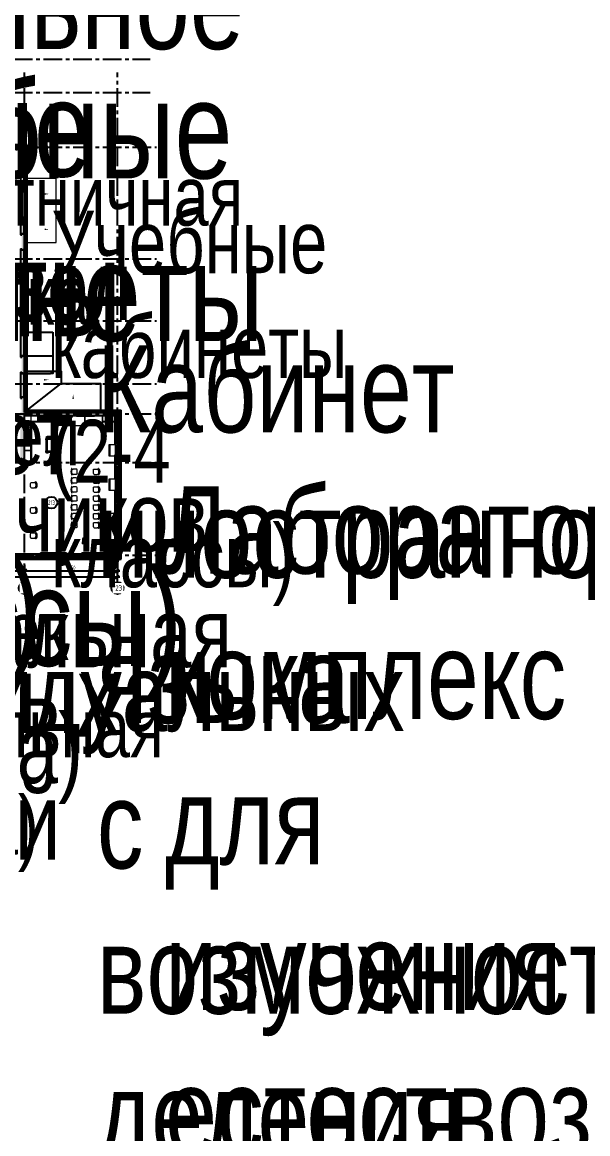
# Model space of a CAD drawing. Header units: millimetres. Extents: x -106726 to 8952771, y -150083 to 686385.
# Drawn here: x 62000 to 100092, y 81052 to 155883 of the extents above; entities that cross this region are included whole.
import ezdxf
from ezdxf.enums import TextEntityAlignment as Align

# ---------------------------------------------------------------- set-up
doc = ezdxf.new("R2018")
doc.units = ezdxf.units.MM
doc.linetypes.add('CENTER', pattern=[2, 1.25, -0.25, 0.25, -0.25])
doc.layers.get('Defpoints').update_dxf_attribs({"color": 8})
doc.layers.add('АР_Названия помещений', color=124, linetype='Continuous', lineweight=5, plot=False)
for name, color, linetype, lineweight in [('АР_Номер помещения', 1, 'Continuous', 25), ('ТХ_мебель передв', 250, 'Continuous', 13), ('ТХ_обор_комп принт', 30, 'Continuous', 13)]:
    doc.layers.add(name, color=color, linetype=linetype, lineweight=lineweight)
doc.styles.add('ISOCPEUR', font='isocpeur.ttf', dxfattribs={"width": 0.7})
doc.styles.get("Standard").update_dxf_attribs({"font": 'arial.ttf'})
doc.styles.add('ГОСТ 2.304', font='isocpeur.ttf', dxfattribs={"width": 0.7})
doc.dimstyles.new('СПДС', dxfattribs={"dimscale": 100, "dimtxt": 2.5, "dimasz": 2.5, "dimexe": 1.5, "dimexo": 0, "dimgap": 1, "dimtad": 1, "dimdec": 0, "dimrnd": 1, "dimtxsty": 'ГОСТ 2.304', "dimblk": 'OBLIQUE', "dimcen": 2.5, "dimdle": 1.5, "dimadec": 0, "dimazin": 2, "dimtfac": 0.75, "dimtdec": 0, "dimtmove": 1, "dimatfit": 3, "dimfxl": 1, "dimtolj": 1, "dimarcsym": 1})
pattern_1 = [(45, (-951587.81, 229999.9), (-123.743687, 123.743687), []), (45, (-951464.07, 229999.9), (-123.743687, 123.743687), [218.75, -43.75, 0, -43.75])]

# ---------------------------------------------------------------- blocks, each defined once
blk = doc.blocks.new('*U324')
h = blk.add_hatch(color=8)
h.dxf.hatch_style = 1
h.paths.add_polyline_path([(-1670, -210), (70, -210), (70, -140), (0, -140), (0, 220), (-1600, 220), (-1600, -140), (-1670, -140)])
at = {"color": 8, "lineweight": 30}
for p, q in [((-1600, -140), (-1600, 220)), ((0, -140), (0, 220))]:
    blk.add_line(p, q, dxfattribs=at)
at = {"color": 8}
for p, q in [((0, 220), (-1600, 220)), ((-1600, 70), (0, 70)), ((-1600, 0), (0, 0)), ((-1530, 0), (-1530, 70)), ((-1530, 35), (-70, 35)), ((-70, 0), (-70, 70)), ((-1670, -210), (-1670, -140)), ((-1670, -140), (-1600, -140)), ((-1670, -210), (70, -210)), ((0, -140), (70, -140)), ((70, -210), (70, -140))]:
    blk.add_line(p, q, dxfattribs=at)
blk = doc.blocks.new('*U586')
h = blk.add_hatch(color=8)
h.dxf.hatch_style = 1
h.paths.add_polyline_path([(-1380, -210), (70, -210), (70, -140), (0, -140), (0, 220), (-1310, 220), (-1310, -140), (-1380, -140)])
at = {"color": 8, "lineweight": 30}
for p, q in [((-1310, -140), (-1310, 220)), ((0, -140), (0, 220))]:
    blk.add_line(p, q, dxfattribs=at)
at = {"color": 8}
for p, q in [((0, 220), (-1310, 220)), ((-1310, 70), (0, 70)), ((-1310, 0), (0, 0)), ((-1240, 0), (-1240, 70)), ((-1240, 35), (-70, 35)), ((-70, 0), (-70, 70)), ((-1380, -210), (-1380, -140)), ((-1380, -140), (-1310, -140)), ((-1380, -210), (70, -210)), ((0, -140), (70, -140)), ((70, -210), (70, -140))]:
    blk.add_line(p, q, dxfattribs=at)
blk = doc.blocks.new('*U588')
h = blk.add_hatch(color=8)
h.dxf.hatch_style = 1
h.paths.add_polyline_path([(-1170, -210), (70, -210), (70, -140), (0, -140), (0, 220), (-1100, 220), (-1100, -140), (-1170, -140)])
at = {"color": 8, "lineweight": 30}
for p, q in [((-1100, -140), (-1100, 220)), ((0, -140), (0, 220))]:
    blk.add_line(p, q, dxfattribs=at)
at = {"color": 8}
for p, q in [((0, 220), (-1100, 220)), ((-1100, 70), (0, 70)), ((-1100, 0), (0, 0)), ((-1030, 0), (-1030, 70)), ((-1030, 35), (-70, 35)), ((-70, 0), (-70, 70)), ((-1170, -210), (-1170, -140)), ((-1170, -140), (-1100, -140)), ((-1170, -210), (70, -210)), ((0, -140), (70, -140)), ((70, -210), (70, -140))]:
    blk.add_line(p, q, dxfattribs=at)
blk = doc.blocks.new('_Oblique')
at = {"color": 8, "linetype": 'ByBlock', "lineweight": -2}
blk.add_line((-0.5, -0.5), (0.5, 0.5), dxfattribs=at)
blk = doc.blocks.new('*D1018')
at = {"color": 8, "lineweight": -2, "ltscale": 100, "transparency": 16777216}
for p, q in [((55515, 119364), (55515, 118791)), ((62165, 119364), (62165, 118791)), ((55365, 118941), (62315, 118941))]:
    blk.add_line(p, q, dxfattribs=at)
at = {"layer": 'Defpoints', "color": 0, "ltscale": 100, "transparency": 16777216}
for p in [(55515, 119364), (62165, 119364), (62165, 118941)]:
    blk.add_point(p, dxfattribs=at)
at = {"color": 8, "lineweight": -2, "ltscale": 100, "transparency": 16777216, "xscale": 250, "yscale": 250, "zscale": 250, "rotation": 180}
blk.add_blockref('_Oblique', (55515, 118941), dxfattribs=at)
at = {"color": 8, "lineweight": -2, "ltscale": 100, "transparency": 16777216, "xscale": 250, "yscale": 250, "zscale": 250}
blk.add_blockref('_Oblique', (62165, 118941), dxfattribs=at)
at = {"color": 8, "ltscale": 100, "transparency": 16777216, "insert": (58840, 119166), "char_height": 250, "attachment_point": 5, "style": 'ГОСТ 2.304'}
blk.add_mtext('\\A1;6650', dxfattribs=at)
blk = doc.blocks.new('*D1019')
at = {"color": 8, "lineweight": -2, "ltscale": 100, "transparency": 16777216}
for p, q in [((62165, 119364), (62165, 118791)), ((68415, 119603), (68415, 118791)), ((62015, 118941), (68565, 118941))]:
    blk.add_line(p, q, dxfattribs=at)
at = {"layer": 'Defpoints', "color": 0, "ltscale": 100, "transparency": 16777216}
for p in [(62165, 119364), (68415, 119603), (68415, 118941)]:
    blk.add_point(p, dxfattribs=at)
at = {"color": 8, "lineweight": -2, "ltscale": 100, "transparency": 16777216, "xscale": 250, "yscale": 250, "zscale": 250, "rotation": 180}
blk.add_blockref('_Oblique', (62165, 118941), dxfattribs=at)
at = {"color": 8, "lineweight": -2, "ltscale": 100, "transparency": 16777216, "xscale": 250, "yscale": 250, "zscale": 250}
blk.add_blockref('_Oblique', (68415, 118941), dxfattribs=at)
at = {"color": 8, "ltscale": 100, "transparency": 16777216, "insert": (65290, 119166), "char_height": 250, "attachment_point": 5, "style": 'ГОСТ 2.304'}
blk.add_mtext('\\A1;6250', dxfattribs=at)
blk = doc.blocks.new('*D955')
at = {"color": 8, "lineweight": -2, "ltscale": 100, "transparency": 16777216}
for p, q in [((-150, 118539), (68565, 118539)), ((0, 118214), (0, 118689)), ((68415, 118214), (68415, 118689))]:
    blk.add_line(p, q, dxfattribs=at)
at = {"layer": 'Defpoints', "color": 0, "ltscale": 100, "transparency": 16777216}
for p in [(68415, 118539), (0, 118214), (68415, 118214)]:
    blk.add_point(p, dxfattribs=at)
at = {"color": 8, "lineweight": -2, "ltscale": 100, "transparency": 16777216, "xscale": 250, "yscale": 250, "zscale": 250, "rotation": 180}
blk.add_blockref('_Oblique', (0, 118539), dxfattribs=at)
at = {"color": 8, "lineweight": -2, "ltscale": 100, "transparency": 16777216, "xscale": 250, "yscale": 250, "zscale": 250}
blk.add_blockref('_Oblique', (68415, 118539), dxfattribs=at)
at = {"color": 8, "ltscale": 100, "transparency": 16777216, "insert": (34208, 118764), "char_height": 250, "attachment_point": 5, "style": 'ГОСТ 2.304'}
blk.add_mtext('\\A1;68415', dxfattribs=at)
blk = doc.blocks.new('*U481')
at = {"color": 8, "style": 'ISOCPEUR', "width": 0.7, "flags": 1}
blk.add_attdef('КАТЕГОРИЯ', (-499, -2092), '', height=250, dxfattribs=at)
at = {"layer": 'АР_Номер помещения', "color": 8, "style": 'ISOCPEUR', "width": 0.7}
blk.add_attdef('НОМЕР_ПОМЕЩЕНИЯ', text='', height=300, dxfattribs=at).set_placement((-11526, 10720), align=Align.MIDDLE_CENTER)
blk = doc.blocks.new('*U452')
at = {"color": 8, "style": 'ISOCPEUR', "width": 0.7, "flags": 1}
blk.add_attdef('КАТЕГОРИЯ', (-499, -2092), '', height=250, dxfattribs=at)
at = {"layer": 'АР_Номер помещения', "color": 8, "style": 'ISOCPEUR', "width": 0.7}
blk.add_attdef('НОМЕР_ПОМЕЩЕНИЯ', text='', height=300, dxfattribs=at).set_placement((-16298, 3417), align=Align.MIDDLE_CENTER)
blk = doc.blocks.new('*U467')
at = {"color": 8, "style": 'ISOCPEUR', "width": 0.7, "flags": 1}
blk.add_attdef('КАТЕГОРИЯ', (-499, -2092), '', height=250, dxfattribs=at)
at = {"layer": 'АР_Номер помещения', "color": 8, "style": 'ISOCPEUR', "width": 0.7}
blk.add_attdef('НОМЕР_ПОМЕЩЕНИЯ', text='', height=300, dxfattribs=at).set_placement((-15120, 3026), align=Align.MIDDLE_CENTER)
blk = doc.blocks.new('*U468')
at = {"layer": 'АР_Номер помещения', "color": 8}
blk.add_circle((-15969, 5901), 400, dxfattribs=at)
at = {"color": 8, "style": 'ISOCPEUR', "width": 0.7, "flags": 1}
blk.add_attdef('КАТЕГОРИЯ', (-499, -2092), '', height=250, dxfattribs=at)
at = {"layer": 'АР_Номер помещения', "color": 8, "style": 'ISOCPEUR', "width": 0.7}
blk.add_attdef('НОМЕР_ПОМЕЩЕНИЯ', text='', height=300, dxfattribs=at).set_placement((-15969, 5901), align=Align.MIDDLE_CENTER)
blk = doc.blocks.new('*U462')
at = {"layer": 'АР_Номер помещения', "color": 8}
blk.add_circle((-9088, 3162), 400, dxfattribs=at)
at = {"color": 8, "style": 'ISOCPEUR', "width": 0.7, "flags": 1}
blk.add_attdef('КАТЕГОРИЯ', (-499, -2092), '', height=250, dxfattribs=at)
at = {"layer": 'АР_Номер помещения', "color": 8, "style": 'ISOCPEUR', "width": 0.7}
blk.add_attdef('НОМЕР_ПОМЕЩЕНИЯ', text='', height=300, dxfattribs=at).set_placement((-9088, 3162), align=Align.MIDDLE_CENTER)
blk = doc.blocks.new('*U463')
at = {"color": 8, "style": 'ISOCPEUR', "width": 0.7, "flags": 1}
blk.add_attdef('КАТЕГОРИЯ', (-499, -2092), '', height=250, dxfattribs=at)
at = {"layer": 'АР_Номер помещения', "color": 8, "style": 'ISOCPEUR', "width": 0.7}
blk.add_attdef('НОМЕР_ПОМЕЩЕНИЯ', text='', height=300, dxfattribs=at).set_placement((-16734, 2395), align=Align.MIDDLE_CENTER)
blk = doc.blocks.new('*U464')
at = {"layer": 'АР_Номер помещения', "color": 8}
blk.add_circle((-15272, 2045), 400, dxfattribs=at)
at = {"color": 8, "style": 'ISOCPEUR', "width": 0.7, "flags": 1}
blk.add_attdef('КАТЕГОРИЯ', (-499, -2092), '', height=250, dxfattribs=at)
at = {"layer": 'АР_Номер помещения', "color": 8, "style": 'ISOCPEUR', "width": 0.7}
blk.add_attdef('НОМЕР_ПОМЕЩЕНИЯ', text='', height=300, dxfattribs=at).set_placement((-15272, 2045), align=Align.MIDDLE_CENTER)
blk = doc.blocks.new('*U465')
at = {"layer": 'АР_Номер помещения', "color": 8}
blk.add_circle((-15095, 6961), 400, dxfattribs=at)
at = {"color": 8, "style": 'ISOCPEUR', "width": 0.7, "flags": 1}
blk.add_attdef('КАТЕГОРИЯ', (-499, -2092), '', height=250, dxfattribs=at)
at = {"layer": 'АР_Номер помещения', "color": 8, "style": 'ISOCPEUR', "width": 0.7}
blk.add_attdef('НОМЕР_ПОМЕЩЕНИЯ', text='', height=300, dxfattribs=at).set_placement((-15095, 6961), align=Align.MIDDLE_CENTER)
blk = doc.blocks.new('*U448')
at = {"layer": 'АР_Номер помещения', "color": 8}
blk.add_circle((-10923, 1755), 400, dxfattribs=at)
at = {"color": 8, "style": 'ISOCPEUR', "width": 0.7, "flags": 1}
blk.add_attdef('КАТЕГОРИЯ', (-499, -2092), '', height=250, dxfattribs=at)
at = {"layer": 'АР_Номер помещения', "color": 8, "style": 'ISOCPEUR', "width": 0.7}
blk.add_attdef('НОМЕР_ПОМЕЩЕНИЯ', text='', height=300, dxfattribs=at).set_placement((-10923, 1755), align=Align.MIDDLE_CENTER)
blk = doc.blocks.new('*U449')
at = {"layer": 'АР_Номер помещения', "color": 8}
blk.add_circle((-16183, 1771), 400, dxfattribs=at)
at = {"color": 8, "style": 'ISOCPEUR', "width": 0.7, "flags": 1}
blk.add_attdef('КАТЕГОРИЯ', (-499, -2092), '', height=250, dxfattribs=at)
at = {"layer": 'АР_Номер помещения', "color": 8, "style": 'ISOCPEUR', "width": 0.7}
blk.add_attdef('НОМЕР_ПОМЕЩЕНИЯ', text='', height=300, dxfattribs=at).set_placement((-16183, 1771), align=Align.MIDDLE_CENTER)
blk = doc.blocks.new('*U460')
at = {"layer": 'АР_Номер помещения', "color": 8}
blk.add_circle((-13641, 5240), 400, dxfattribs=at)
at = {"color": 8, "style": 'ISOCPEUR', "width": 0.7, "flags": 1}
blk.add_attdef('КАТЕГОРИЯ', (-499, -2092), '', height=250, dxfattribs=at)
at = {"layer": 'АР_Номер помещения', "color": 8, "style": 'ISOCPEUR', "width": 0.7}
blk.add_attdef('НОМЕР_ПОМЕЩЕНИЯ', text='', height=300, dxfattribs=at).set_placement((-13641, 5240), align=Align.MIDDLE_CENTER)
blk = doc.blocks.new('*U412')
at = {"color": 8, "style": 'ISOCPEUR', "width": 0.7, "flags": 1}
blk.add_attdef('КАТЕГОРИЯ', (-499, -2092), '', height=250, dxfattribs=at)
at = {"layer": 'АР_Номер помещения', "color": 8, "style": 'ISOCPEUR', "width": 0.7}
blk.add_attdef('НОМЕР_ПОМЕЩЕНИЯ', text='', height=300, dxfattribs=at).set_placement((-12774, 7831), align=Align.MIDDLE_CENTER)
blk = doc.blocks.new('Стол ученический двухместный регулируемый по высоте №3-№5')
at = {"layer": 'ТХ_мебель передв', "color": 8, "const_width": 2}
blk.add_lwpolyline([(255920, -152446), (256420, -152446), (256420, -153646), (255920, -153646)], close=True, dxfattribs=at)
blk = doc.blocks.new('Стул ученический регулируемый по высоте №3-№5')
at = {"layer": 'ТХ_мебель передв', "color": 8}
for p, q in [((256470, -153165), (256470, -152927)), ((256528, -152864), (256729, -152864)), ((256528, -153224), (256729, -153224)), ((256809, -153261), (256803, -153255)), ((256830, -152832), (256809, -152832)), ((256830, -153261), (256809, -153261))]:
    blk.add_line(p, q, dxfattribs=at)
for centre, radius, start, end in [((256529, -153165), 58.7, 180.48556, 269.51741), ((256728, -152966), 103, 7.11426, 89.18754), ((256325, -153046), 522, 336.40284, 23.59716), ((255752, -153046), 1082, 355.06125, 4.88057)]:
    blk.add_arc(centre, radius, start, end, dxfattribs=at)
for points in [[(256470, -152927), (256470, -152890), (256496, -152864), (256528, -152864)], [(256830, -153134), (256824, -153187), (256782, -153224), (256729, -153224)], [(256803, -152837), (256803, -152832), (256803, -152832), (256809, -152832)], [(256830, -152832), (256835, -152832), (256835, -152832), (256840, -152837)], [(256840, -153255), (256835, -153255), (256835, -153261), (256830, -153261)], [(256840, -152837), (256909, -152964), (256909, -153123), (256840, -153255)]]:
    blk.add_open_spline(points, degree=3, dxfattribs=at)
blk = doc.blocks.new('Стол ученический одноместный с возможностью объединения для групповых занятий регулируемый по высоте №3-№5')
at = {"layer": 'ТХ_мебель передв', "color": 8, "const_width": 2}
blk.add_lwpolyline([(251154, -153942), (251154, -154542), (250654, -154542), (250654, -153942)], close=True, dxfattribs=at)
blk = doc.blocks.new('У051')
at = {"layer": 'ТХ_мебель передв', "color": 8, "lineweight": 0, "ltscale": 100, "transparency": 33554687}
blk.add_lwpolyline([(309520, -137839), (309970, -137839), (309970, -138638), (309520, -138638)], close=True, dxfattribs=at)
for points in [[(309573, -138238), (309520, -138238)], [(309573, -138638), (309573, -137839)]]:
    blk.add_lwpolyline(points, dxfattribs=at)
blk = doc.blocks.new('У062')
at = {"layer": 'ТХ_мебель передв', "color": 8, "lineweight": 0, "ltscale": 100, "transparency": 33554687}
blk.add_lwpolyline([(309520, -138638), (309970, -138638), (309970, -139437), (309520, -139437)], close=True, dxfattribs=at)
for points in [[(309573, -139037), (309520, -139037)], [(309541, -138865), (309563, -138823)], [(309541, -138897), (309563, -138849)], [(309573, -139437), (309573, -138638)], [(309541, -139267), (309563, -139220)], [(309541, -139299), (309563, -139251)]]:
    blk.add_lwpolyline(points, dxfattribs=at)
blk = doc.blocks.new('У050')
at = {"layer": 'ТХ_мебель передв', "color": 8, "lineweight": 0, "ltscale": 100, "transparency": 33554687}
blk.add_lwpolyline([(292225, -58034), (291526, -58034), (291526, -56833), (292225, -56833)], close=True, dxfattribs=at)
blk = doc.blocks.new('У063')
at = {"layer": 'ТХ_обор_комп принт', "color": 8, "lineweight": 35}
for points in [[(-13199, 63123), (-13199, 63060)], [(-12458, 63060), (-13199, 63060)], [(-13162, 63123), (-13162, 63060)], [(-13136, 63187), (-12516, 63187)], [(-13136, 63150), (-12516, 63150)], [(-12495, 63123), (-12495, 63060)], [(-12458, 63123), (-12458, 63060)]]:
    blk.add_lwpolyline(points, dxfattribs=at)
blk.add_lwpolyline([(-13199, 63060), (-12458, 63060), (-12458, 62160), (-13199, 62160)], close=True, dxfattribs=at)
for points, knots in [([(-13199, 62943), (-13231, 62954), (-13247, 62986), (-13236, 63023), (-13231, 63039), (-13215, 63055), (-13199, 63060)], [0, 0, 0, 0, 1, 1, 1, 2, 2, 2, 2]), ([(-12522, 63187), (-12485, 63187), (-12458, 63160), (-12458, 63129), (-12458, 63129), (-12458, 63129), (-12458, 63123)], [0, 0, 0, 0, 1, 1, 1, 2, 2, 2, 2]), ([(-12516, 63150), (-12506, 63150), (-12495, 63139), (-12495, 63129), (-12495, 63129), (-12495, 63129), (-12495, 63123)], [0, 0, 0, 0, 1, 1, 1, 2, 2, 2, 2]), ([(-12458, 63060), (-12426, 63049), (-12405, 63017), (-12416, 62986), (-12421, 62965), (-12437, 62949), (-12458, 62943)], [0, 0, 0, 0, 1, 1, 1, 2, 2, 2, 2]), ([(-13120, 62160), (-13130, 62128), (-13162, 62113), (-13199, 62123), (-13231, 62134), (-13247, 62165), (-13236, 62197), (-13231, 62218), (-13215, 62234), (-13199, 62240)], [0, 0, 0, 0, 1, 1, 1, 2, 2, 2, 3, 3, 3, 3]), ([(-12458, 62240), (-12426, 62229), (-12405, 62192), (-12416, 62160), (-12426, 62128), (-12463, 62113), (-12495, 62123), (-12511, 62128), (-12527, 62144), (-12532, 62160)], [0, 0, 0, 0, 1, 1, 1, 2, 2, 2, 3, 3, 3, 3])]:
    blk.add_open_spline(points, degree=3, knots=knots, dxfattribs=at)
for points in [[(-13199, 63123), (-13199, 63160), (-13167, 63187), (-13136, 63187)], [(-13162, 63123), (-13162, 63139), (-13146, 63150), (-13136, 63150)]]:
    blk.add_open_spline(points, degree=3, dxfattribs=at)

msp = doc.modelspace()

# ---------------------------------------------------------------- hatches: boundary and pattern name
at = {"ltscale": 100}
h = msp.add_hatch(dxfattribs=at)
h.set_pattern_fill('ANSI37', color=256, scale=700)
h.set_pattern_definition([(45, (-945096.63, 169153.53), (-61.871843, 61.871843), []), (135, (-945096.63, 169153.53), (-61.871843, -61.871843), [])])
h.paths.add_polyline_path([(68515, 129610), (62165, 129610), (62165, 147480), (51665, 147480), (51665, 151445), (16865, 151445), (16865, 147480), (11889.8, 147480), (11889.8, 156090), (17279.8, 156090), (17279.8, 156220), (21080, 156220), (21080, 164240), (17959.8, 164240), (17959.8, 167170), (14829.8, 167170), (14829.8, 170670.3), (15129.8, 170670.3), (15129.8, 170520.3), (14979.8, 170520.3), (14979.8, 167320), (18109.8, 167320), (18109.8, 164390), (21230, 164390), (21230, 156070), (17429.8, 156070), (17429.8, 155940), (12039.8, 155940), (12039.8, 147630), (16715, 147630), (16715, 151595), (51815, 151595), (51815, 147630), (62315, 147630), (62315, 129760), (68665, 129760), (68665, 119750), (55265, 119750), (55265, 126100), (47385, 126100), (47385, 131290), (39149.7, 131290), (39149.7, 131040), (38999.7, 131040), (38999.7, 131440), (47535, 131440), (47535, 126250), (55415, 126250), (55415, 119900), (68515, 119900)])
h = msp.add_hatch(dxfattribs=at)
h.set_pattern_fill('ANSI35', color=256, scale=700)
h.set_pattern_definition(pattern_1)
h.paths.add_polyline_path([(62165, 147480), (51665, 147480), (51665, 147280), (55475, 147280), (55475, 139860), (55675, 139860), (55675, 147280), (61965, 147280), (62165, 147280)])
h = msp.add_hatch(dxfattribs=at)
h.set_pattern_fill('ANSI35', color=256, scale=700)
h.set_pattern_definition(pattern_1)
h.paths.add_polyline_path([(68515, 129610), (62165, 129610), (62165, 147280.4), (61965, 147279.6), (61965, 129610), (61865, 129610), (61865, 126550), (62165, 126550), (62165, 129410), (68315, 129410), (68515, 129410)])
h = msp.add_hatch(color=256)
h.dxf.hatch_style = 1
h.paths.add_polyline_path([(66845.3, 129357.1), (66845.3, 129410), (65645.3, 129410), (65645.3, 129357.1)])
h = msp.add_hatch(dxfattribs=at)
h.set_pattern_fill('ANSI35', color=256, scale=700)
h.set_pattern_definition(pattern_1)
h.paths.add_polyline_path([(68515, 129410), (68315, 129410), (68315, 120100), (68315, 119900), (68515, 119900)])
h = msp.add_hatch(dxfattribs=at)
h.set_pattern_fill('ANSI35', color=256, scale=700)
h.set_pattern_definition([(45, (-951166.75, 236349.9), (-123.743687, 123.743687), []), (45, (-951043.01, 236349.9), (-123.743687, 123.743687), [218.75, -43.75, 0, -43.75])])
h.paths.add_polyline_path([(62165, 126550), (61865, 126550), (58271.1, 126550), (58271.1, 126250), (62165, 126250)])
h = msp.add_hatch(dxfattribs=at)
h.set_pattern_fill('ANSI35', color=256, scale=700)
h.set_pattern_definition(pattern_1)
h.paths.add_polyline_path([(55615, 120100), (55415, 120100), (55415, 119900), (68315, 119900), (68315, 120100)])

# ---------------------------------------------------------------- linework, layer by layer
at = {"linetype": 'CENTER', "ltscale": 1000}
for p, q in [((-12563.8, 153395), (70614.6, 153395)), ((62165, 118188.7), (62165, 152496.2)), ((68415, 118188.7), (68415, 152496.2)), ((-12563.8, 151145), (70614.6, 151145)), ((-12563.8, 147480), (71033.4, 147480)), ((-12563.8, 139960), (71033.4, 139960)), ((-12563.8, 135790), (71033.4, 135790)), ((-12563.8, 131540), (71033.4, 131540)), ((-12563.8, 129510), (71033.4, 129510)), ((-12563.8, 126250), (71033.4, 126250)), ((-12563.8, 120000), (71033.4, 120000))]:
    msp.add_line(p, q, dxfattribs=at)
at = {"ltscale": 100}
for p, q in [((62165, 147480), (51665, 147480)), ((62315, 147630), (51815, 147630)), ((62325, 147640), (51825, 147640)), ((62165, 129610), (62165, 147480)), ((62315, 129760), (62315, 147630)), ((62325, 129770), (62325, 147640)), ((62165, 129610), (68515, 129610)), ((62315, 129760), (68665.4, 129760)), ((62325, 129770), (68675.4, 129770)), ((68515, 119900), (68515, 129610)), ((62165, 126250), (62165, 129410)), ((62165, 129410), (68315, 129410)), ((68315, 120100), (68315, 129410)), ((62165, 126250), (58271.1, 126250)), ((55415, 119900), (68515, 119900)), ((55615, 120100), (68315, 120100))]:
    msp.add_line(p, q, dxfattribs=at)
at = {"linetype": 'ByBlock', "lineweight": 0, "ltscale": 25}
for p, q in [((64293, 145367), (62324.8, 145367)), ((64293, 141047), (64293, 145367)), ((62324.8, 141047), (64293, 141047))]:
    msp.add_line(p, q, dxfattribs=at)
at = {"ltscale": 0.25}
for p, q in [((62325, 135015), (64065, 135015)), ((64065, 135015), (64065, 133415)), ((62325, 129770), (64618.8, 131565.8))]:
    msp.add_line(p, q, dxfattribs=at)
at = {"linetype": 'Continuous'}
for points in [[(63180, 144321.5, 0, 0, 0), (63809, 144321.5, 0, 100, 0), (63509, 144321.5, 100, 100, 0)], [(63180, 141939.2, 0, 0, 0), (63809, 141939.2, 0, 100, 0), (63509, 141939.2, 100, 100, 0)], [(63148.6, 131809.5, 0, 0, 0), (63777.6, 131809.5, 0, 100, 0), (63477.6, 131809.5, 100, 100, 0)], [(65430, 130190.5, 0, 0, 0), (65430, 130819.5, 0, 100, 0), (65430, 130519.5, 100, 100, 0)]]:
    msp.add_lwpolyline(points, format="xyseb", dxfattribs=at)
at = {"ltscale": 0.25}
for points in [[(62325, 133415), (64065, 133415), (64065, 132245), (63895, 132245)], [(62325, 132395), (64618.8, 132395), (64618.8, 131565.8), (67265.6, 131565.8), (67265.6, 129770)], [(62325, 132245), (63895, 132245), (63895, 132245)]]:
    msp.add_lwpolyline(points, dxfattribs=at)
at = {"ltscale": 100}
for points in [[(68665, 119750), (68665.4, 129760)], [(68675, 119740), (68675.4, 129770)], [(55255, 119740), (68675, 119740)], [(55265, 119750), (68665, 119750)]]:
    msp.add_lwpolyline(points, dxfattribs=at)
msp.add_lwpolyline([(65645.3, 129357.1), (65645.3, 129410), (66845.3, 129410), (66845.3, 129357.1)], close=True)
at = {"ltscale": 0.5}
for centre in [(62165, 117788.7), (68415, 117788.7)]:
    msp.add_circle(centre, 400, dxfattribs=at)

# ---------------------------------------------------------------- block references
ref = msp.add_blockref('*U412', (17987.1, 239916.7))
lines = msp.add_mtext('\\W0.8000;Учебный кабинет для изучения естествознания: биология + ОБЗР', dxfattribs={"layer": 'АР_Названия помещений', "color": 8, "insert": (4937.5, 236884.3), "char_height": 8627.145, "width": 926.94, "attachment_point": 1})
ref.add_attrib('ИМЯ_ПОМЕЩЕНИЯ', '', (4937.5, 236884.3), dxfattribs={"flags": 104}).embed_mtext(lines)
ref = msp.add_blockref('*U465', (68664.7, 139779.9))
ref.add_attrib('НОМЕР_ПОМЕЩЕНИЯ', '210', dxfattribs={"layer": 'АР_Номер помещения', "color": 8, "height": 300, "style": 'ISOCPEUR', "width": 0.7}).set_placement((53569.9, 146741.3), align=Align.MIDDLE_CENTER)
lines = msp.add_mtext('\\W0.8000;Лестничная клетка (Л1)', dxfattribs={"layer": 'АР_Названия помещений', "color": 8, "insert": (53569.9, 146185.8), "char_height": 3996.706, "width": 926.94, "attachment_point": 1})
ref.add_attrib('ИМЯ_ПОМЕЩЕНИЯ', '', (53569.9, 146185.8), dxfattribs={"flags": 104}).embed_mtext(lines)
for name, p, rotation in [('*U324', (62105, 144495), 270), ('*U588', (62105, 141640), 270), ('*U324', (62105, 138955), 270), ('*U324', (62105, 136185), 270), ('*U324', (62105, 133415), 270), ('*U324', (62105, 130645), 270), ('У051', (-75229.1, -180560), 90), ('У051', (-74430, -180560), 90), ('У051', (-73631, -180560), 90), ('У050', (8174, -162815), 90), ('У050', (9375.3, -162815), 90), ('У062', (-71228.6, -180560), 90), ('*U586', (68455.3, 127565), 270), ('У051', (372135, -9990.5), 180), ('У051', (372135, -10789.5), 180), ('У051', (372135, -11588.6), 180), ('*U586', (68455.3, 125253), 270), ('*U586', (68455.3, 122943), 270), ('*U586', (68455.3, 120633), 270)]:
    msp.add_blockref(name, p, dxfattribs=dict(rotation=rotation))
for name, p in [('У063', (76865.7, 64794.3)), ('У062', (-241655, 266100.1)), ('Стол ученический одноместный с возможностью объединения для групповых занятий регулируемый по высоте №3-№5', (-184408.2, 279862.1)), ('Стул ученический регулируемый по высоте №3-№5', (-189674.6, 278666.6)), ('Стол ученический двухместный регулируемый по высоте №3-№5', (-193905, 277766.6)), ('Стол ученический одноместный с возможностью объединения для групповых занятий регулируемый по высоте №3-№5', (-184408.2, 279262.1)), ('Стул ученический регулируемый по высоте №3-№5', (-189674.6, 278066.6)), ('У062', (-241655, 263790.1)), ('Стул ученический регулируемый по высоте №3-№5', (-193905, 277766.6)), ('Стол ученический одноместный с возможностью объединения для групповых занятий регулируемый по высоте №3-№5', (-184408.2, 278662.1)), ('Стул ученический регулируемый по высоте №3-№5', (-189674.6, 277466.6)), ('Стол ученический двухместный регулируемый по высоте №3-№5', (-193905, 276066.6)), ('Стол ученический одноместный с возможностью объединения для групповых занятий регулируемый по высоте №3-№5', (-184408.2, 278062.1)), ('Стол ученический одноместный с возможностью объединения для групповых занятий регулируемый по высоте №3-№5', (-184408.2, 277462.1)), ('Стул ученический регулируемый по высоте №3-№5', (-189674.6, 276866.6)), ('Стул ученический регулируемый по высоте №3-№5', (-193905, 276066.6)), ('Стол ученический одноместный с возможностью объединения для групповых занятий регулируемый по высоте №3-№5', (-184408.2, 276862.1)), ('Стул ученический регулируемый по высоте №3-№5', (-189674.6, 276266.6)), ('Стул ученический регулируемый по высоте №3-№5', (-189674.6, 275666.6)), ('У062', (-241655, 261480.1)), ('Стол ученический одноместный с возможностью объединения для групповых занятий регулируемый по высоте №3-№5', (-184408.2, 276262.1)), ('Стул ученический регулируемый по высоте №3-№5', (-189674.6, 275066.6)), ('Стол ученический двухместный регулируемый по высоте №3-№5', (-193905, 274366.6)), ('Стул ученический регулируемый по высоте №3-№5', (-193905, 274366.6))]:
    msp.add_blockref(name, p)
at = {"xscale": -1}
for name, p in [('Стул ученический регулируемый по высоте №3-№5', (322165.2, 278666.6)), ('Стол ученический одноместный с возможностью объединения для групповых занятий регулируемый по высоте №3-№5', (316898.9, 279862.1)), ('Стул ученический регулируемый по высоте №3-№5', (322165.2, 278066.6)), ('Стол ученический одноместный с возможностью объединения для групповых занятий регулируемый по высоте №3-№5', (316898.9, 279262.1)), ('Стул ученический регулируемый по высоте №3-№5', (322165.2, 277466.6)), ('Стол ученический одноместный с возможностью объединения для групповых занятий регулируемый по высоте №3-№5', (316898.9, 278662.1)), ('Стул ученический регулируемый по высоте №3-№5', (322165.2, 276866.6)), ('Стол ученический одноместный с возможностью объединения для групповых занятий регулируемый по высоте №3-№5', (316898.9, 278062.1)), ('Стол ученический одноместный с возможностью объединения для групповых занятий регулируемый по высоте №3-№5', (316898.9, 277462.1)), ('Стул ученический регулируемый по высоте №3-№5', (322165.2, 276266.6)), ('Стул ученический регулируемый по высоте №3-№5', (322165.2, 275666.6)), ('Стол ученический одноместный с возможностью объединения для групповых занятий регулируемый по высоте №3-№5', (316898.9, 276862.1)), ('Стул ученический регулируемый по высоте №3-№5', (322165.2, 275066.6)), ('Стол ученический одноместный с возможностью объединения для групповых занятий регулируемый по высоте №3-№5', (316898.9, 276262.1))]:
    msp.add_blockref(name, p, dxfattribs=at)
for name, p, xscale, rotation in [('Стол ученический одноместный с возможностью объединения для групповых занятий регулируемый по высоте №3-№5', (-87996.6, 372373.7), -1.000000000000002, 90), ('Стул ученический регулируемый по высоте №3-№5', (-86801, 377640.1), -1.000000000000002, 90), ('*U324', (64910, 119960), -1, 180), ('*U324', (67680, 119960), -1, 180)]:
    msp.add_blockref(name, p, dxfattribs=dict(xscale=xscale, rotation=rotation))

# ---------------------------------------------------------------- dimensions: what is measured, and where the dimension line sits
at = {"ltscale": 100}
for base, p1, p2, picture, middle in [((62165, 118941.4), (55515, 119363.5), (62165, 119363.5), '*D1018', (58840, 119166.4)), ((68415, 118941.4), (62165, 119363.5), (68415, 119602.9), '*D1019', (65290, 119166.4))]:
    dim = msp.add_linear_dim(base=base, p1=p1, p2=p2, dimstyle='СПДС', override={"dimclrd": 8, "dimclre": 8, "dimclrt": 8}, dxfattribs=at)
    dim.commit()
    dim.dimension.update_dxf_attribs({"geometry": picture, "text_midpoint": middle})

# ---------------------------------------------------------------- next in the draw order: texts
at = {"char_height": 350, "attachment_point": 1, "line_spacing_factor": 1.149209, "style": 'ГОСТ 2.304', "bg_fill": 2}
for s, insert, width in [('{\\W0.8;22}', (62013.7, 117966.5), 520.89), ('{\\W0.8;23}', (68263.6, 117966.5), 370.762)]:
    msp.add_mtext(s, dxfattribs=dict(at, insert=insert, width=width))

# ---------------------------------------------------------------- next in the draw order: block references
ref = msp.add_blockref('*U481', (17729.2, 147378.7))
lines = msp.add_mtext('\\W0.8000;Многофункциональное пространство с функцией актового зала (с эстрадой в уровне пола)', dxfattribs={"layer": 'АР_Названия помещений', "color": 8, "insert": (6201.2, 160234.3), "char_height": 6157.775, "width": 926.94, "attachment_point": 1})
ref.add_attrib('ИМЯ_ПОМЕЩЕНИЯ', '', (6201.2, 160234.3), dxfattribs={"flags": 104}).embed_mtext(lines)
ref = msp.add_blockref('*U448', (51790.3, 143300.2))
ref.add_attrib('НОМЕР_ПОМЕЩЕНИЯ', '206', dxfattribs={"layer": 'АР_Номер помещения', "color": 8, "height": 300, "style": 'ISOCPEUR', "width": 0.7}).set_placement((40867.2, 145054.9), align=Align.MIDDLE_CENTER)
lines = msp.add_mtext('\\W0.8000;Учебные кабинеты (2-4 классы)', dxfattribs={"layer": 'АР_Названия помещений', "color": 8, "insert": (38241.2, 151941.8), "char_height": 6452.907, "width": 926.94, "attachment_point": 1})
ref.add_attrib('ИМЯ_ПОМЕЩЕНИЯ', '', (38241.2, 151941.8), dxfattribs={"flags": 104}).embed_mtext(lines)
ref = msp.add_blockref('*U449', (60618.1, 143300.2))
ref.add_attrib('НОМЕР_ПОМЕЩЕНИЯ', '207', dxfattribs={"layer": 'АР_Номер помещения', "color": 8, "height": 300, "style": 'ISOCPEUR', "width": 0.7}).set_placement((44435.2, 145070.7), align=Align.MIDDLE_CENTER)
lines = msp.add_mtext('\\W0.8000;Учебные кабинеты (2-4 классы)', dxfattribs={"layer": 'АР_Названия помещений', "color": 8, "insert": (47295.2, 151926.3), "char_height": 6561.547, "width": 926.94, "attachment_point": 1})
ref.add_attrib('ИМЯ_ПОМЕЩЕНИЯ', '', (47295.2, 151926.3), dxfattribs={"flags": 104}).embed_mtext(lines)
ref = msp.add_blockref('*U464', (72874.7, 138083.4))
ref.add_attrib('НОМЕР_ПОМЕЩЕНИЯ', '211', dxfattribs={"layer": 'АР_Номер помещения', "color": 8, "height": 300, "style": 'ISOCPEUR', "width": 0.7}).set_placement((57602.2, 140128.8), align=Align.MIDDLE_CENTER)
lines = msp.add_mtext('\\W0.8000;Учебные кабинеты\\P(2-4 классы)', dxfattribs={"layer": 'АР_Названия помещений', "color": 8, "insert": (63956.7, 143207.8), "char_height": 4226.599, "width": 926.94, "attachment_point": 1})
ref.add_attrib('ИМЯ_ПОМЕЩЕНИЯ', '', (63956.7, 143207.8), dxfattribs={"flags": 104}).embed_mtext(lines)
ref = msp.add_blockref('*U460', (62654.3, 136850.6))
ref.add_attrib('НОМЕР_ПОМЕЩЕНИЯ', '209', dxfattribs={"layer": 'АР_Номер помещения', "color": 8, "height": 300, "style": 'ISOCPEUR', "width": 0.7}).set_placement((49013.7, 142090.3), align=Align.MIDDLE_CENTER)
lines = msp.add_mtext('\\W0.8000;Санузел для мальчиков \\P(начальная школа)', dxfattribs={"layer": 'АР_Названия помещений', "color": 8, "insert": (49731.7, 140509.8), "char_height": 4675.985, "width": 926.94, "attachment_point": 1})
ref.add_attrib('ИМЯ_ПОМЕЩЕНИЯ', '', (49731.7, 140509.8), dxfattribs={"flags": 104}).embed_mtext(lines)
ref = msp.add_blockref('*U452', (38708, 131886.7))
lines = msp.add_mtext('\\W0.8000;Кабинет для индивидуальных занятий с малой группой', dxfattribs={"layer": 'АР_Названия помещений', "color": 8, "insert": (24699.2, 130610.8), "char_height": 5208.212, "width": 926.94, "attachment_point": 1})
ref.add_attrib('ИМЯ_ПОМЕЩЕНИЯ', '', (24699.2, 130610.8), dxfattribs={"flags": 104}).embed_mtext(lines)
ref = msp.add_blockref('*U467', (56073.9, 132135.7))
lines = msp.add_mtext('\\W0.8000;Кабинет для индивидуальных занятий с малой группой', dxfattribs={"layer": 'АР_Названия помещений', "color": 8, "insert": (44146.7, 130641.8), "char_height": 5187.965, "width": 926.94, "attachment_point": 1})
ref.add_attrib('ИМЯ_ПОМЕЩЕНИЯ', '', (44146.7, 130641.8), dxfattribs={"flags": 104}).embed_mtext(lines)
ref = msp.add_blockref('*U463', (73767, 128629.2))
lines = msp.add_mtext('\\W0.8000;Кабинет иностранного языка с возможностью деления трансформируемой перегородкой на два помещения (начальная школа)', dxfattribs={"layer": 'АР_Названия помещений', "color": 8, "insert": (67027.2, 134138.3), "char_height": 5869.14, "width": 926.94, "attachment_point": 1})
ref.add_attrib('ИМЯ_ПОМЕЩЕНИЯ', '', (67027.2, 134138.3), dxfattribs={"flags": 104}).embed_mtext(lines)
ref = msp.add_blockref('*U468', (65023.9, 126595.5))
ref.add_attrib('НОМЕР_ПОМЕЩЕНИЯ', '214', dxfattribs={"layer": 'АР_Номер помещения', "color": 8, "height": 300, "style": 'ISOCPEUR', "width": 0.7}).set_placement((49055.2, 132496.8), align=Align.MIDDLE_CENTER)
lines = msp.add_mtext('\\W0.8000;Санузел для девочек (начальная школа)', dxfattribs={"layer": 'АР_Названия помещений', "color": 8, "insert": (49378.8, 129970.7), "char_height": 3927.264, "width": 926.94, "attachment_point": 1})
ref.add_attrib('ИМЯ_ПОМЕЩЕНИЯ', '', (49378.8, 129970.7), dxfattribs={"flags": 104}).embed_mtext(lines)
ref = msp.add_blockref('*U462', (73054.7, 120375.6))
ref.add_attrib('НОМЕР_ПОМЕЩЕНИЯ', '213', dxfattribs={"layer": 'АР_Номер помещения', "color": 8, "height": 300, "style": 'ISOCPEUR', "width": 0.7}).set_placement((63966.2, 123537.8), align=Align.MIDDLE_CENTER)
lines = msp.add_mtext('\\W0.8000;Лабораторно-исследовательский комплекс для изучения естествознания тип 1', dxfattribs={"layer": 'АР_Названия помещений', "color": 8, "insert": (71628.2, 124636.8), "char_height": 5873.118, "width": 926.94, "attachment_point": 1})
ref.add_attrib('ИМЯ_ПОМЕЩЕНИЯ', '', (71628.2, 124636.8), dxfattribs={"flags": 104}).embed_mtext(lines)

# ---------------------------------------------------------------- next in the draw order: dimensions: what is measured, and where the dimension line sits
at = {"ltscale": 100}
dim = msp.add_linear_dim(base=(68415, 118539.3), p1=(0, 118213.7), p2=(68415, 118213.7), dimstyle='СПДС', override={"dimclrd": 8, "dimclre": 8, "dimclrt": 8}, dxfattribs=at)
dim.commit()
dim.dimension.update_dxf_attribs({"geometry": '*D955', "text_midpoint": (34207.5, 118764.3)})

doc.saveas('drawing.dxf')
